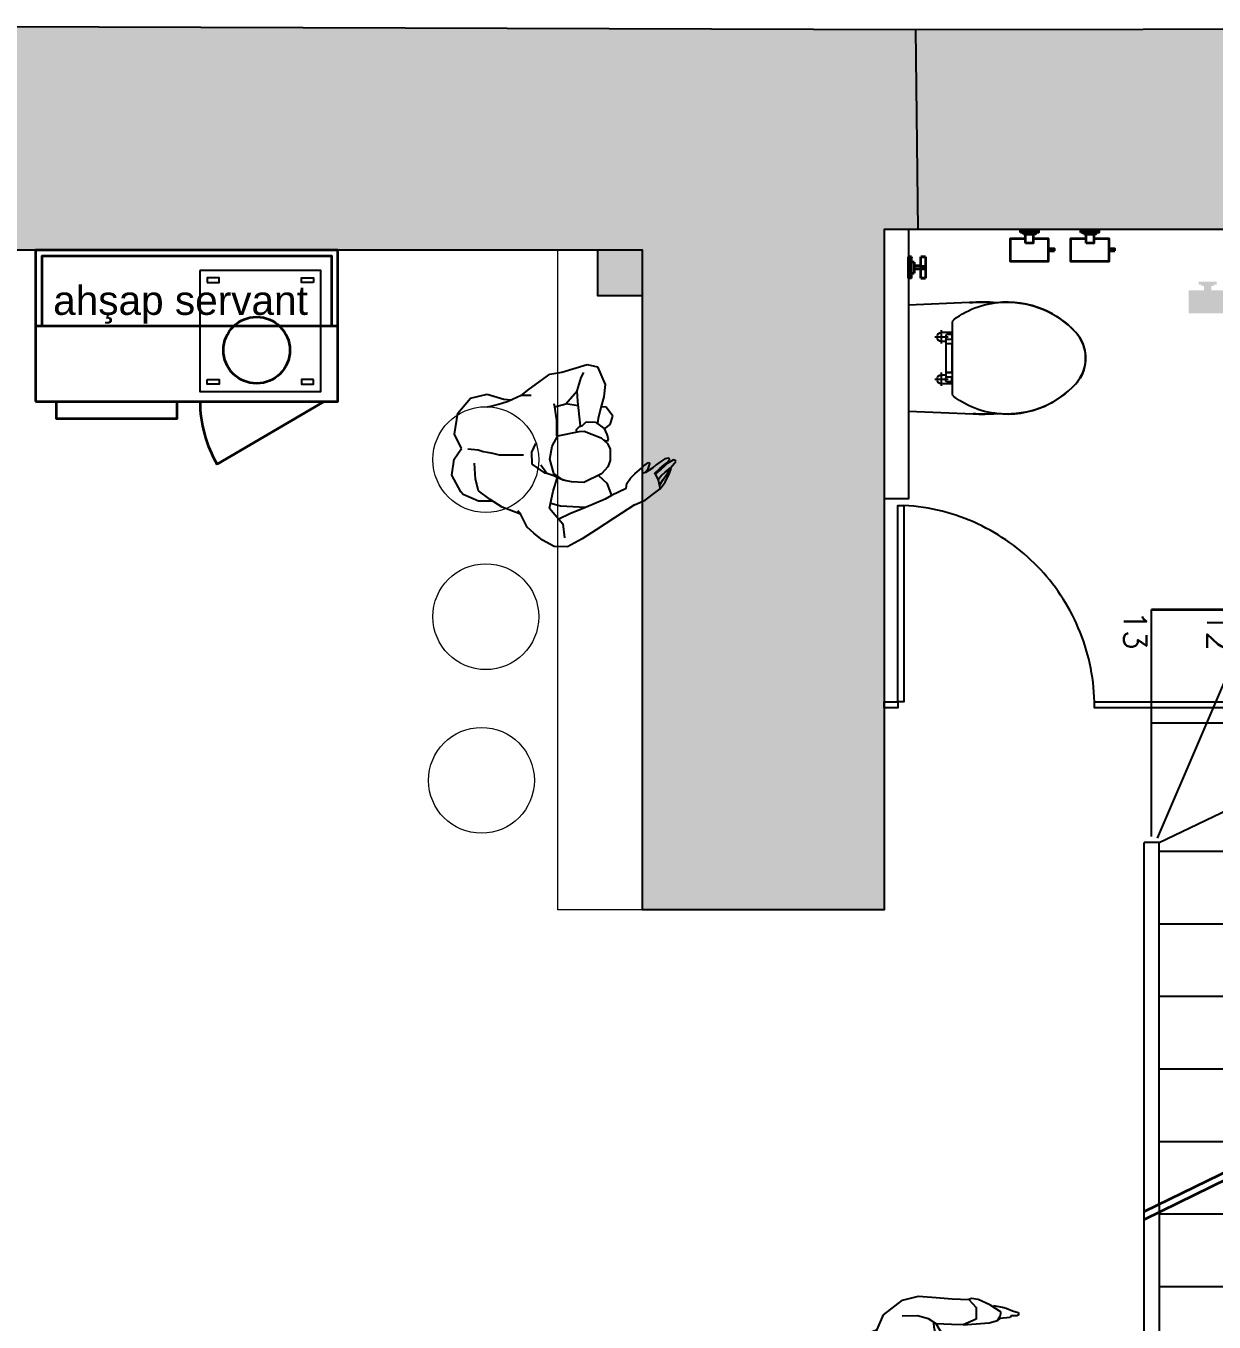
# Model space of a CAD drawing. Header units: centimetres. Extents: x -170347 to -168367, y -82915 to -78980.
# Drawn here: x -169504.4 to -169111.4, y -79790.5 to -79361.8 of the extents above; entities that cross this region are included whole.
import ezdxf

# ---------------------------------------------------------------- set-up
doc = ezdxf.new("R2010")
doc.units = ezdxf.units.CM
doc.header["$LTSCALE"] = 50
for name, pattern in [('ACAD_ISO02W100', [15, 12, -3]), ('GF$0$ACAD_ISO02W100', [15, 12, -3]), ('GF$0$HIDDEN', [0.375, 0.25, -0.125])]:
    doc.linetypes.add(name, pattern=pattern)
doc.layers.get('0').update_dxf_attribs({"color": 161, "lineweight": 35})
for name, color, linetype in [('101_arch$0$FURNITURE', 3, 'Continuous'), ('101_arch$0$FURNITURE_BATH', 3, 'Continuous'), ('255', 255, 'Continuous'), ('F01$0$STAIRS_NOTES', 3, 'Continuous'), ('F01$0$STAIRS_VIEW', 4, 'Continuous'), ('F01$0$VIEW', 153, 'Continuous'), ('GF$0$WALL_PROJECTION', 253, 'GF$0$HIDDEN'), ('GF$0$WALL_SECTION', 1, 'Continuous'), ('GF$0$WALL_VIEW', 7, 'Continuous'), ('GF$0$WOOD_CLADDING', 44, 'Continuous'), ('Kıtc-002 Çizgi', 7, 'Continuous'), ('Kıtc-006 Yazı 001', 1, 'Continuous'), ('wall', 255, 'Continuous'), ('WOOD_CLADDING', 44, 'Continuous')]:
    doc.layers.add(name, color=color, linetype=linetype)
for name, color, linetype, lineweight in [('ARK_AHŞAP', 45, 'Continuous', 15), ('gp_notlar', 6, 'Continuous', 35), ('HATCH DOSEME', 8, 'Continuous', 20), ('tefriş', 45, 'Continuous', 18)]:
    doc.layers.add(name, color=color, linetype=linetype, lineweight=lineweight)
doc.styles.add('F01$0$B01$0$ROMANS', font='romans.shx')
doc.styles.get("Standard").update_dxf_attribs({"font": 'arial.ttf'})

# ---------------------------------------------------------------- blocks, each defined once
blk = doc.blocks.new('door_wc')
for points in [[(-71, 0), (-71, 65), (-69, 65), (-69, 0), (-71, 0)], [(-71, 0), (-71, -2), (-75.5, -2), (-75.5, 0), (-71, 0)]]:
    blk.add_lwpolyline(points)
at = {"color": 253, "linetype": 'ACAD_ISO02W100'}
blk.add_arc((-72.83, -1.75), 66.86, 1.4968, 86.7128, dxfattribs=at)
blk = doc.blocks.new('GF$0$door_wc')
for points in [[(-71, 0), (-71, 65), (-69, 65), (-69, 0), (-71, 0)], [(-71, 0), (-71, -2), (-75.5, -2), (-75.5, 0), (-71, 0)]]:
    blk.add_lwpolyline(points)
at = {"color": 253, "linetype": 'GF$0$ACAD_ISO02W100'}
blk.add_arc((-72.83, -1.75), 66.86, 1.4968, 86.7128, dxfattribs=at)
blk = doc.blocks.new('ghg')
at = {"layer": '255'}
h = blk.add_hatch(color=256, dxfattribs=at)
h.paths.add_polyline_path([(-173500.38, -79450.85), (-173500.38, -79449.28), (-173495.38, -79449.28), (-173495.38, -79456.85), (-173507.88, -79456.85), (-173507.88, -79449.28), (-173502.88, -79449.28), (-173502.88, -79450.85)])
h.paths.add_polyline_path([(-173493.38, -79452.7), (-173493.38, -79453.38), (-173495.38, -79453.38), (-173495.38, -79452.7)])
h.paths.add_polyline_path([(-173500.38, -79450.85), (-173502.88, -79450.85), (-173502.88, -79447.85), (-173500.38, -79447.85)])
h.paths.add_polyline_path([(-173499.63, -79447.35), (-173499.63, -79447.85), (-173503.63, -79447.85), (-173503.63, -79447.35)])
h.paths.add_polyline_path([(-173504.63, -79447.35), (-173504.63, -79446.35), (-173498.63, -79446.35), (-173498.63, -79447.35)])
at = {"layer": 'HATCH DOSEME'}
h = blk.add_hatch(dxfattribs=at)
h.set_pattern_fill('ANSI33', color=252, scale=2, style=0)
h.set_pattern_definition([(45, (13808.468, 1662.455), (-8.9802561, 8.9802561), []), (45, (13817.448, 1662.455), (-8.9802561, 8.9802561), [6.35, -3.175])])
h.paths.add_polyline_path([(-173688.59, -79435.97), (-173703.41, -79435.97), (-173703.41, -79450.97), (-173688.59, -79450.97)], flags=17)
edge = h.paths.add_edge_path()
edge.add_line((-173598.21, -79363), (-173447.7, -79362.76))
edge.add_line((-173447.7, -79362.76), (-173447.59, -79429.17))
edge.add_line((-173447.59, -79429.17), (-173608.59, -79429.17))
edge.add_line((-173608.59, -79429.17), (-173608.59, -79654.17))
edge.add_line((-173608.59, -79654.17), (-173688.59, -79654.17))
edge.add_line((-173688.59, -79654.17), (-173688.59, -79435.97))
edge.add_line((-173688.59, -79435.97), (-174228.41, -79435.97))
edge.add_line((-174228.41, -79435.97), (-174228.41, -80119.95))
edge.add_line((-174228.41, -80119.95), (-174244.35, -80120.13))
edge.add_line((-174244.35, -80120.13), (-174244.27, -80130.1))
edge.add_line((-174244.27, -80130.1), (-174281.27, -80130.39))
edge.add_line((-174281.27, -80130.39), (-174281.35, -80120.4))
edge.add_line((-174281.35, -80120.4), (-174299.85, -80120.53))
edge.add_line((-174299.85, -80120.53), (-174299.81, -80125.05))
edge.add_line((-174299.81, -80125.05), (-174302.84, -80125.07))
edge.add_line((-174302.84, -80125.07), (-174302.85, -80123.91))
edge.add_arc((-174302.98, -80123.88), 0.137, 346.9212, 501.7139)
edge.add_arc((-174305.75, -80121.69), 3.4, 204.2671, 321.7139, ccw=False)
edge.add_line((-174308.85, -80123.08), (-174310.35, -80123.09))
edge.add_arc((-174311.83, -80124.15), 1.83, 35.6871, 123.1606)
edge.add_line((-174312.83, -80122.62), (-174312.85, -80120.62))
edge.add_line((-174312.85, -80120.62), (-174317.85, -80120.49))
edge.add_line((-174317.85, -80120.49), (-174317.51, -80107.5))
edge.add_line((-174317.51, -80107.5), (-174312.51, -80107.63))
edge.add_line((-174312.51, -80107.63), (-174312.52, -80101.69))
edge.add_line((-174312.52, -80101.69), (-174304.4, -80101.67))
edge.add_line((-174304.4, -80101.67), (-174304.54, -80046.58))
edge.add_line((-174304.54, -80046.58), (-174295.54, -80046.56))
edge.add_line((-174295.54, -80046.56), (-174295.82, -79934.45))
edge.add_line((-174295.82, -79934.45), (-174270.82, -79934.39))
edge.add_line((-174270.82, -79934.39), (-174271.18, -79789.79))
edge.add_line((-174271.18, -79789.79), (-174296.18, -79789.85))
edge.add_line((-174296.18, -79789.85), (-174297.33, -79362.97))
edge.add_line((-174297.33, -79362.97), (-174003.49, -79361.79))
edge.add_line((-174003.49, -79361.79), (-173902.25, -79361.98))
edge.add_line((-173902.25, -79361.98), (-173598.21, -79363))
for p, q in [((-173600.59, -79438.35), (-173600.59, -79438.2)), ((-173599.63, -79438.2), (-173600.59, -79438.2)), ((-173600.59, -79438.2), (-173600.59, -79438.35)), ((-173599.63, -79445.21), (-173599.63, -79438.2)), ((-173599.56, -79438.2), (-173599.63, -79438.2)), ((-173599.56, -79438.2), (-173599.56, -79438.35)), ((-173599.56, -79445.21), (-173599.56, -79438.2)), ((-173596.5, -79445.21), (-173596.5, -79438.2)), ((-173596.5, -79438.2), (-173594.95, -79438.2)), ((-173594.95, -79438.2), (-173596.5, -79438.2)), ((-173594.95, -79438.2), (-173594.95, -79445.21)), ((-173600.59, -79438.65), (-173600.59, -79438.35)), ((-173600.59, -79438.35), (-173600.59, -79438.65)), ((-173600.59, -79439.24), (-173600.59, -79438.65)), ((-173600.59, -79438.65), (-173600.59, -79439.24)), ((-173600.59, -79439.98), (-173600.59, -79439.24)), ((-173600.59, -79439.24), (-173600.59, -79439.98)), ((-173600.59, -79440.79), (-173600.59, -79439.98)), ((-173600.59, -79439.98), (-173600.59, -79440.79)), ((-173600.59, -79441.67), (-173600.59, -79440.79)), ((-173600.59, -79440.79), (-173600.59, -79441.67)), ((-173600.59, -79442.56), (-173600.59, -79441.67)), ((-173600.59, -79441.67), (-173600.59, -79442.56)), ((-173600.59, -79443.44), (-173600.59, -79442.56)), ((-173600.59, -79442.56), (-173600.59, -79443.44)), ((-173598.66, -79439.9), (-173599.56, -79439.9)), ((-173598.73, -79439.9), (-173598.73, -79443.52)), ((-173598.66, -79439.9), (-173598.66, -79443.52)), ((-173596.5, -79441.15), (-173598.66, -79441.15)), ((-173598.66, -79442.19), (-173596.5, -79442.19)), ((-173596.5, -79442.19), (-173598.66, -79442.19)), ((-173596.5, -79441.23), (-173594.95, -79441.23)), ((-173594.95, -79441.67), (-173596.5, -79441.67)), ((-173596.5, -79442.11), (-173594.95, -79442.11)), ((-173596.5, -79442.11), (-173594.95, -79442.11)), ((-173594.95, -79442.11), (-173596.5, -79442.11)), ((-173596.5, -79442.11), (-173594.95, -79442.11)), ((-173594.95, -79442.11), (-173594.95, -79442.11)), ((-173600.59, -79444.18), (-173600.59, -79443.44)), ((-173600.59, -79443.44), (-173600.59, -79444.18)), ((-173600.59, -79444.7), (-173600.59, -79444.18)), ((-173600.59, -79444.18), (-173600.59, -79444.7)), ((-173600.59, -79445.07), (-173600.59, -79444.7)), ((-173600.59, -79444.7), (-173600.59, -79445.07)), ((-173600.59, -79445.21), (-173600.59, -79445.07)), ((-173600.59, -79445.07), (-173600.59, -79445.21)), ((-173599.56, -79445.21), (-173600.59, -79445.21)), ((-173599.56, -79443.52), (-173598.66, -79443.52)), ((-173594.95, -79445.21), (-173596.5, -79445.21)), ((-173596.5, -79445.21), (-173594.95, -79445.21)), ((-173522.67, -79753.95), (-173447.58, -79717.27)), ((-173522.67, -79756.55), (-173447.58, -79719.86))]:
    blk.add_line(p, q)
for points in [[(-173563.59, -79430.17), (-173563.59, -79429.17), (-173557.59, -79429.17), (-173557.59, -79430.17)], [(-173543.59, -79430.17), (-173543.59, -79429.17), (-173537.59, -79429.17), (-173537.59, -79430.17)], [(-173562.59, -79430.67), (-173562.59, -79430.17), (-173558.59, -79430.17), (-173558.59, -79430.67)], [(-173561.84, -79433.67), (-173561.84, -79430.67), (-173559.34, -79430.67), (-173559.34, -79433.67)], [(-173542.59, -79430.67), (-173542.59, -79430.17), (-173538.59, -79430.17), (-173538.59, -79430.67)], [(-173541.84, -79433.67), (-173541.84, -79430.67), (-173539.34, -79430.67), (-173539.34, -79433.67)], [(-173552.34, -79436.2), (-173552.34, -79435.52), (-173554.34, -79435.52), (-173554.34, -79436.2)], [(-173532.34, -79436.2), (-173532.34, -79435.52), (-173534.34, -79435.52), (-173534.34, -79436.2)]]:
    blk.add_lwpolyline(points, close=True)
for points in [[(-173559.34, -79432.1), (-173554.34, -79432.1), (-173554.34, -79439.67), (-173566.84, -79439.67), (-173566.84, -79432.1), (-173561.84, -79432.1)], [(-173539.34, -79432.1), (-173534.34, -79432.1), (-173534.34, -79439.67), (-173546.84, -79439.67), (-173546.84, -79432.1), (-173541.84, -79432.1)]]:
    blk.add_lwpolyline(points)
at = {"layer": '101_arch$0$FURNITURE', "color": 253}
for p, q in [((-173589.69, -79466.87), (-173589.69, -79462.46)), ((-173591.9, -79464.67), (-173587.49, -79464.67)), ((-173589.69, -79480.87), (-173589.69, -79476.46)), ((-173591.9, -79478.67), (-173587.49, -79478.67))]:
    blk.add_line(p, q, dxfattribs=at)
at = {"layer": '101_arch$0$FURNITURE'}
for p, q in [((-173586.26, -79463.21), (-173589.69, -79463.21)), ((-173586.46, -79463.87), (-173587.99, -79463.87)), ((-173586.26, -79463.21), (-173586.26, -79465.17)), ((-173588.19, -79466.12), (-173589.69, -79466.12)), ((-173588.19, -79464.07), (-173588.19, -79465.17)), ((-173588.19, -79465.57), (-173588.19, -79466.12)), ((-173588.19, -79466.12), (-173588.19, -79466.67)), ((-173588.19, -79466.99), (-173588.19, -79476.34)), ((-173586.36, -79466.89), (-173588.1, -79466.89)), ((-173587.99, -79465.37), (-173586.46, -79465.37)), ((-173587.99, -79466.87), (-173585.99, -79466.87)), ((-173586.46, -79465.37), (-173585.99, -79465.37)), ((-173586.26, -79466.99), (-173586.26, -79476.34)), ((-173586.26, -79469.16), (-173585.99, -79469.16)), ((-173588.19, -79476.67), (-173588.19, -79477.21)), ((-173588.09, -79476.44), (-173586.36, -79476.44)), ((-173585.99, -79476.47), (-173587.99, -79476.47)), ((-173586.26, -79474.17), (-173585.99, -79474.17)), ((-173589.69, -79477.21), (-173588.19, -79477.21)), ((-173589.69, -79480.12), (-173586.26, -79480.12)), ((-173588.19, -79477.21), (-173588.19, -79477.77)), ((-173588.19, -79479.27), (-173588.19, -79478.17)), ((-173586.43, -79477.97), (-173587.99, -79477.97)), ((-173586.46, -79479.47), (-173587.99, -79479.47)), ((-173585.99, -79477.97), (-173586.46, -79477.97)), ((-173586.26, -79480.12), (-173586.26, -79478.17))]:
    blk.add_line(p, q, dxfattribs=at)
for points in [[(-173580.38, -79453.29), (-173600.59, -79454.17), (-173600.59, -79489.17), (-173579.24, -79490.1)], [(-173585.99, -79477.97), (-173585.99, -79476.47), (-173585.99, -79466.87), (-173585.99, -79465.37), (-173585.99, -79459.76)], [(-173585.99, -79483.65), (-173585.99, -79477.97)]]:
    blk.add_lwpolyline(points, dxfattribs=at)
at = {"layer": '101_arch$0$FURNITURE', "extrusion": (0, 0, -1)}
for points in [[(173585.6, -79458.96, 0.161364), (173568.63, -79453.17)], [(173580.38, -79453.29, 0.032727), (173571.42, -79453.33, -0.016359), (173571.42, -79453.33)], [(173568.63, -79453.17, 0.215163), (173545.36, -79463.05, 0.054909), (173543.71, -79465.29)], [(173585.99, -79459.76, 0.234616), (173585.6, -79458.96)], [(173543.71, -79465.29, 0.132216), (173541.99, -79471.67, 0.137011), (173543.83, -79478.25, 0.050073), (173545.36, -79480.27, 0.211574), (173568.17, -79490.16)], [(173585.6, -79484.37, 0.234616), (173585.99, -79483.57)], [(173568.63, -79490.16, 0.161365), (173585.6, -79484.37)], [(173568.17, -79490.16, 0.004393), (173568.63, -79490.16)]]:
    blk.add_lwpolyline(points, format="xyb", dxfattribs=at)
blk.add_lwpolyline([(173579.24, -79490.1, -0.02795), (173571.42, -79490, 0.02795)], format="xyb", close=True, dxfattribs=at)
for centre, radius, start, end in [((173589.69, -79464.67), 1.46, 270.0001, 90), ((173587.99, -79464.07), 0.2, 0, 90), ((173586.46, -79464.07), 0.2, 90, 180), ((173587.99, -79465.17), 0.2, 270, 360), ((173587.99, -79465.57), 0.2, 0.0001, 90), ((173587.99, -79466.67), 0.2, 270, 0.0001), ((173588.09, -79466.99), 0.1, 0, 90), ((173586.46, -79465.17), 0.2, 180, 270), ((173586.36, -79466.99), 0.1, 90, 180), ((173588.09, -79476.34), 0.1, 270, 0), ((173587.99, -79476.67), 0.2, 0, 90), ((173586.36, -79476.34), 0.1, 180, 270), ((173589.69, -79478.67), 1.46, 270.0001, 90), ((173587.99, -79477.77), 0.2, 270, 360), ((173587.99, -79478.17), 0.2, 0, 90), ((173587.99, -79479.27), 0.2, 270, 360), ((173586.46, -79478.17), 0.2, 90, 180), ((173586.46, -79479.27), 0.2, 180.0001, 270)]:
    blk.add_arc(centre, radius, start, end, dxfattribs=at)
at = {"layer": '101_arch$0$FURNITURE_BATH'}
blk.add_lwpolyline([(-173571.42, -79453.33, 0.032727), (-173580.38, -79453.29), (-173600.59, -79454.17), (-173600.59, -79489.17), (-173579.24, -79490.1, 0.02795), (-173571.42, -79490, 0.129214), (-173555.72, -79487.63, 0.104629), (-173545.36, -79480.27, 0.390737), (-173545.36, -79463.05, 0.106364), (-173555.93, -79455.61, 0.127692), (-173571.42, -79453.33, -0.35494)], format="xyb", close=True, dxfattribs=at)
at = {"layer": 'F01$0$STAIRS_VIEW'}
for p, q in [((-173447.67, -79754.86), (-173517.67, -79754.86)), ((-173447.67, -79778.86), (-173517.67, -79778.86))]:
    blk.add_line(p, q, dxfattribs=at)
at = {"layer": 'F01$0$VIEW'}
for points in [[(-173522.67, -79802.86), (-173522.67, -79753.95)], [(-173517.67, -79751.51), (-173517.67, -79802.86)]]:
    blk.add_lwpolyline(points, dxfattribs=at)
at = {"layer": 'GF$0$WALL_PROJECTION', "ltscale": 40}
for p, q in [((-173520.17, -79629.86), (-173520.17, -79554.86)), ((-173518.25, -79630.45), (-173485.87, -79554.86)), ((-173520.17, -79592.36), (-173482.67, -79592.36)), ((-173517.67, -79631.86), (-173447.59, -79598.25)), ((-173517.67, -79631.86), (-173522.67, -79631.86)), ((-173522.67, -79753.95), (-173522.67, -79631.86)), ((-173517.67, -79751.51), (-173517.67, -79631.86)), ((-173447.67, -79634.86), (-173517.67, -79634.86)), ((-173447.67, -79634.86), (-173517.67, -79634.86)), ((-173447.67, -79658.86), (-173517.67, -79658.86)), ((-173447.67, -79682.86), (-173517.67, -79682.86)), ((-173447.67, -79706.86), (-173517.67, -79706.86)), ((-173447.67, -79730.86), (-173517.67, -79730.86))]:
    blk.add_line(p, q, dxfattribs=at)
at = {"layer": 'GF$0$WALL_SECTION'}
blk.add_line((-173598.21, -79363), (-173597.44, -79429.17), dxfattribs=at)
for points in [[(-173598.21, -79363), (-173447.7, -79362.76)], [(-173447.59, -79429.17), (-173608.59, -79429.17), (-173608.59, -79654.17), (-173688.59, -79654.17), (-173688.59, -79435.97), (-174228.41, -79435.97), (-174228.41, -80119.95)], [(-174270.82, -79934.39), (-174271.18, -79789.79), (-174296.18, -79789.85), (-174297.33, -79362.97), (-174297.33, -79362.97), (-174003.49, -79361.79), (-173902.25, -79361.98), (-173598.21, -79363)]]:
    blk.add_lwpolyline(points, dxfattribs=at)
blk.add_lwpolyline([(-173688.59, -79435.97), (-173703.41, -79435.97), (-173703.41, -79450.97), (-173688.59, -79450.97)], close=True, dxfattribs=at)
at = {"layer": 'GF$0$WALL_VIEW'}
blk.add_lwpolyline([(-173600.59, -79429.17), (-173600.59, -79518.17), (-173608.59, -79518.17)], dxfattribs=at)
at = {"layer": 'GF$0$WOOD_CLADDING'}
blk.add_lwpolyline([(-173539.09, -79585.39), (-173447.59, -79585.39), (-173447.59, -79587.39), (-173539.09, -79587.39)], close=True, dxfattribs=at)
at = {"layer": 'gp_notlar', "color": 1, "ltscale": 100}
blk.add_line((-173520.17, -79554.86), (-173447.59, -79554.86), dxfattribs=at)
at = {"layer": 'WOOD_CLADDING'}
blk.add_line((-173539.09, -79585.39), (-173447.59, -79585.39), dxfattribs=at)
blk.add_lwpolyline([(-173539.09, -79585.39), (-173447.59, -79585.39), (-173447.59, -79587.39), (-173539.09, -79587.39)], close=True, dxfattribs=at)
at = {"layer": 'GF$0$WOOD_CLADDING'}
blk.add_blockref('GF$0$door_wc', (-173533.09, -79585.39), dxfattribs=at)
at = {"layer": 'WOOD_CLADDING'}
blk.add_blockref('door_wc', (-173533.09, -79585.39), dxfattribs=at)
at = {"layer": 'F01$0$STAIRS_NOTES', "ltscale": 40, "style": 'F01$0$B01$0$ROMANS'}
for s, p in [('13', (-173529.36, -79555.24)), ('12', (-173501.81, -79555.64))]:
    blk.add_text(s, height=7.5, rotation=269.7641, dxfattribs=at).set_placement(p)
blk = doc.blocks.new('dada')
for p, q in [((219973.43, -31806.86), (219967.82, -31810.1)), ((219980.49, -31806.97), (219973.43, -31806.86)), ((219984.71, -31810.01), (219980.49, -31806.97)), ((219988.56, -31808.22), (219984.71, -31810.01)), ((219993.91, -31808.37), (219988.56, -31808.22)), ((219998.88, -31812.26), (219993.91, -31808.37)), ((219967.82, -31810.1), (219965.63, -31815.29)), ((219984.28, -31815.56), (219984.55, -31812.14)), ((219999.67, -31813.16), (219998.88, -31812.26)), ((219965.63, -31815.29), (219966.32, -31821.02)), ((219967.93, -31820.3), (219969.4, -31817.13)), ((219969.4, -31817.13), (219969.8, -31816.05)), ((219984.57, -31817.26), (219984.28, -31815.56)), ((219984.6, -31818.7), (219984.57, -31817.26)), ((219993.96, -31816.3), (219988.77, -31815.1)), ((219997.59, -31817.95), (219993.96, -31816.3)), ((220000.91, -31818.54), (219999.67, -31813.16)), ((219966.32, -31821.02), (219966.1, -31823.52)), ((219966.74, -31822.57), (219967.93, -31820.3)), ((219984.6, -31820.52), (219984.6, -31818.7)), ((219984.72, -31822.78), (219984.6, -31820.52)), ((219999.73, -31822.23), (219997.59, -31817.95)), ((220000.18, -31823.15), (220000.91, -31818.54)), ((219964.1, -31826.49), (219966.74, -31822.57)), ((219983.43, -31830.57), (219984.36, -31825.28)), ((219984.36, -31825.28), (219984.72, -31822.78)), ((220001.59, -31826.62), (219999.73, -31822.23)), ((219961.55, -31828.75), (219955.53, -31834.58)), ((219964.1, -31826.49), (219961.55, -31828.75)), ((219963.56, -31829.8), (219964.1, -31826.49)), ((220002.81, -31832.98), (220001.59, -31826.62)), ((219981.99, -31833.12), (219978.94, -31834.02)), ((219985.92, -31833.89), (219981.99, -31833.12)), ((219988.02, -31838.63), (219985.92, -31833.89)), ((220002.93, -31833.11), (220001.86, -31831.93)), ((220006.66, -31835.82), (220002.93, -31833.11)), ((219954.16, -31838.39), (219950.29, -31846.24)), ((219955.53, -31834.58), (219954.16, -31838.39)), ((219965.95, -31838.14), (219964.26, -31841.56)), ((219965.95, -31838.14), (219964.98, -31837.71)), ((219970.28, -31839.47), (219965.95, -31838.14)), ((219988.07, -31839.19), (219985.66, -31836.85)), ((219988.07, -31839.19), (219988.02, -31838.63)), ((220008.27, -31838.35), (220006.66, -31835.82)), ((220010.11, -31841.56), (220008.27, -31838.35)), ((219964.26, -31841.56), (219959.4, -31844.48)), ((219964.25, -31845.64), (219964.26, -31841.56)), ((219975.28, -31840.42), (219970.28, -31839.47)), ((219975.15, -31840.74), (219972.56, -31847.46)), ((219978.82, -31839.44), (219975.15, -31840.74)), ((219983.21, -31839.4), (219978.82, -31839.44)), ((219987.64, -31841.51), (219983.21, -31839.4)), ((219989.39, -31844.89), (219987.64, -31841.51)), ((219988.47, -31841.63), (219988.07, -31839.19)), ((219989.1, -31844.08), (219988.47, -31841.63)), ((219993.46, -31842.32), (219988.64, -31842.96)), ((219999.27, -31842.1), (219993.46, -31842.32)), ((219997.93, -31845.57), (219997.61, -31842.23)), ((219999.27, -31842.1), (220002.34, -31845.71)), ((220011.49, -31845.77), (220010.11, -31841.56)), ((219950.29, -31846.24), (219950.45, -31849.81)), ((219954.91, -31845.07), (219953.11, -31845.59)), ((219959.4, -31844.48), (219954.91, -31845.07)), ((219962.84, -31845.25), (219959.4, -31844.48)), ((219970.62, -31847.5), (219962.84, -31845.25)), ((219970.97, -31847.21), (219970.59, -31848.03)), ((219972.17, -31846.32), (219970.97, -31847.21)), ((219972.17, -31846.32), (219972.92, -31846.53)), ((219989.4, -31845.86), (219989.1, -31844.08)), ((219989.4, -31847.79), (219989.39, -31844.89)), ((219997.01, -31853.72), (219997.93, -31845.57)), ((219999.97, -31848.98), (220002.34, -31845.71)), ((220002.34, -31845.71), (220003.54, -31847.27)), ((220003.54, -31847.27), (220008.04, -31848.65)), ((220010.84, -31850.1), (220011.49, -31845.77)), ((219950.45, -31849.81), (219955.8, -31853.26)), ((219969.08, -31849.16), (219968.58, -31852.23)), ((219970.59, -31848.03), (219969.08, -31849.16)), ((219972.56, -31847.46), (219972.17, -31849.01)), ((219972.17, -31849.01), (219973.41, -31854.95)), ((219988.91, -31851.81), (219989.4, -31847.79)), ((219997.01, -31853.72), (219999.97, -31848.98)), ((220007.38, -31854.47), (220010.84, -31850.1)), ((220010.84, -31850.1), (220010.84, -31850.1)), ((219955.8, -31853.26), (219959.9, -31853.53)), ((219959.9, -31853.53), (219963.48, -31853.17)), ((219963.15, -31854.85), (219963.36, -31853.18)), ((219965.64, -31857.49), (219963.15, -31854.85)), ((219963.48, -31853.17), (219967.29, -31852.84)), ((219967.29, -31852.84), (219968.82, -31852.87)), ((219970.32, -31855.52), (219968.51, -31857.12)), ((219968.58, -31852.23), (219970.19, -31855.43)), ((219968.58, -31852.23), (219968.58, -31852.23)), ((219970.19, -31855.43), (219971.96, -31856.56)), ((219973.41, -31854.95), (219974.93, -31857.36)), ((219974.3, -31857.1), (219974, -31855.88)), ((219985.09, -31857.09), (219988.91, -31851.81)), ((219993.17, -31859.66), (219997.01, -31853.72)), ((220003.67, -31858.47), (220007.38, -31854.47)), ((219968.51, -31857.12), (219965.64, -31857.49)), ((219971.96, -31856.56), (219973.39, -31857.25)), ((219973.39, -31857.25), (219974.3, -31857.1)), ((219974.93, -31857.36), (219976.56, -31858.48)), ((219976.56, -31858.48), (219980.28, -31859.2)), ((219980.28, -31859.2), (219982.44, -31858.76)), ((219982.44, -31858.76), (219985.09, -31857.09)), ((219985.8, -31856.21), (219987.9, -31859.37)), ((219987.9, -31859.37), (219991.64, -31861.58)), ((219991.64, -31861.58), (219993.17, -31859.66)), ((219998.72, -31863.72), (220003.67, -31858.47)), ((219988.57, -31865.91), (219991.64, -31861.58)), ((219993.34, -31869.51), (219998.72, -31863.72)), ((219983.16, -31868.07), (219981.05, -31869.82)), ((219984.86, -31866.77), (219983.16, -31868.07)), ((219986.8, -31865.87), (219984.86, -31866.77)), ((219988.57, -31865.91), (219986.8, -31865.87)), ((219980.08, -31870.45), (219978.82, -31871.79)), ((219978.82, -31871.79), (219978.86, -31872.05)), ((219978.86, -31872.05), (219979.15, -31872.17)), ((219979.15, -31872.17), (219981.22, -31871.84)), ((219981.05, -31869.82), (219980.08, -31870.45)), ((219980.27, -31873.42), (219981.5, -31872.16)), ((219981.22, -31871.84), (219982.18, -31871.28)), ((219981.5, -31872.16), (219982.18, -31871.28)), ((219982.18, -31871.28), (219982.73, -31870.18)), ((219991.22, -31872.75), (219987.88, -31875.86)), ((219993.34, -31869.51), (219991.22, -31872.75)), ((219976.27, -31878.1), (219976.66, -31876.87)), ((219976.66, -31876.87), (219977.52, -31876.06)), ((219977.52, -31876.06), (219978.45, -31875.03)), ((219978.67, -31877.01), (219977.86, -31877.77)), ((219978.12, -31877.92), (219979.05, -31877.16)), ((219978.45, -31875.03), (219979.15, -31874.38)), ((219980.13, -31875.83), (219978.67, -31877.01)), ((219979.05, -31877.16), (219980.26, -31876.22)), ((219979.15, -31874.38), (219980.27, -31873.42)), ((219982.07, -31874.36), (219980.13, -31875.83)), ((219980.26, -31876.22), (219981.28, -31875.32)), ((219982.21, -31876.84), (219981.04, -31877.69)), ((219981.28, -31875.32), (219982.23, -31874.56)), ((219982.23, -31874.56), (219982.07, -31874.36)), ((219982.21, -31876.84), (219983.86, -31875.88)), ((219982.23, -31874.56), (219983.86, -31875.88)), ((219985.17, -31876.82), (219983.47, -31877.43)), ((219983.86, -31875.88), (219986.68, -31877.05)), ((219986.68, -31877.05), (219984.29, -31878.28)), ((219985.98, -31876.82), (219985.17, -31876.82)), ((219987.88, -31875.86), (219986.68, -31877.05)), ((219976.41, -31878.38), (219976.27, -31878.1)), ((219976.79, -31878.46), (219976.41, -31878.38)), ((219976.48, -31879.78), (219978.12, -31877.92)), ((219976.62, -31880.37), (219976.48, -31879.78)), ((219976.88, -31880.62), (219976.62, -31880.37)), ((219977.86, -31877.77), (219976.79, -31878.46)), ((219979.16, -31879.29), (219976.88, -31880.62)), ((219981.04, -31877.69), (219979.16, -31879.29)), ((219981.25, -31878.56), (219979.16, -31879.29)), ((219979.44, -31879.52), (219979.16, -31879.29)), ((219981.03, -31879.23), (219979.44, -31879.52)), ((219984.29, -31878.28), (219981.03, -31879.23)), ((219983.47, -31877.43), (219981.25, -31878.56))]:
    blk.add_line(p, q)
blk = doc.blocks.new('vvfgh')
for p, q in [((220119.26, -32442.69), (220114.22, -32443.36)), ((220115.52, -32445.51), (220119.1, -32442.73)), ((220119.1, -32442.73), (220120.36, -32441.26)), ((220120.36, -32441.26), (220122.61, -32439.55)), ((220122.61, -32439.55), (220128.34, -32439.75)), ((220128.34, -32439.75), (220136.29, -32440.8)), ((220136.29, -32440.8), (220150.41, -32447.96)), ((220103.11, -32447.3), (220100.86, -32448.19)), ((220102.81, -32453.45), (220105.57, -32446.95)), ((220108.88, -32444.83), (220103.11, -32447.3)), ((220105.57, -32446.95), (220114.22, -32443.36)), ((220107.86, -32447.38), (220105.73, -32449.53)), ((220110.06, -32445.18), (220107.86, -32447.38)), ((220114.22, -32443.36), (220108.88, -32444.83)), ((220114.22, -32443.36), (220110.06, -32445.18)), ((220114.22, -32443.36), (220110.23, -32448.42)), ((220137.03, -32446.57), (220134.91, -32448.46)), ((220137.59, -32444.09), (220137.03, -32446.57)), ((220066.71, -32453.37), (220067.53, -32451.69)), ((220067.53, -32451.69), (220069.36, -32450.87)), ((220069.36, -32450.87), (220073.82, -32449.9)), ((220074.87, -32451.55), (220071.67, -32452.83)), ((220073.82, -32449.9), (220077.82, -32449.03)), ((220080.99, -32449.22), (220074.87, -32451.55)), ((220077.82, -32449.03), (220080.54, -32449.05)), ((220092.05, -32448.58), (220080.99, -32449.22)), ((220090.22, -32453), (220092.05, -32448.58)), ((220092.05, -32448.58), (220095.37, -32447.81)), ((220095.37, -32447.81), (220100.47, -32448.5)), ((220100.86, -32448.19), (220100.06, -32448.87)), ((220105.73, -32449.53), (220104.31, -32454.97)), ((220110.23, -32448.42), (220107.36, -32455.65)), ((220128.38, -32447.7), (220129.32, -32454.47)), ((220134.91, -32448.46), (220128.45, -32449)), ((220150.51, -32451.91), (220134.91, -32448.46)), ((220150.41, -32447.96), (220152.52, -32448.6)), ((220152.52, -32448.6), (220157.06, -32450.66)), ((220157.06, -32450.66), (220157.88, -32452.08)), ((220066.69, -32454.79), (220066.71, -32453.37)), ((220070.52, -32456.52), (220066.69, -32454.79)), ((220071.67, -32452.83), (220070.1, -32453.21)), ((220070.1, -32453.21), (220072.2, -32456.06)), ((220072.2, -32456.06), (220079.51, -32456.94)), ((220092.16, -32456.3), (220090.22, -32453)), ((220102.48, -32458.78), (220102.81, -32453.45)), ((220104.31, -32454.97), (220104.78, -32456.87)), ((220107.36, -32455.65), (220107.68, -32459.36)), ((220129.32, -32454.47), (220129.18, -32458.15)), ((220151.7, -32452.66), (220150.51, -32451.91)), ((220153.54, -32453.7), (220151.7, -32452.66)), ((220155.49, -32454.55), (220153.54, -32453.7)), ((220157.11, -32454.98), (220155.49, -32454.55)), ((220155.5, -32452.24), (220158.13, -32454.2)), ((220158.66, -32455.53), (220157.11, -32454.98)), ((220159.6, -32454.52), (220157.57, -32453.92)), ((220157.88, -32452.08), (220160.62, -32453.72)), ((220158.13, -32454.2), (220159.56, -32454.94)), ((220159.56, -32454.94), (220158.66, -32455.53)), ((220161.32, -32455.89), (220159.6, -32454.52)), ((220160.62, -32453.72), (220161.66, -32455.51)), ((220161.66, -32455.51), (220161.32, -32455.89)), ((220073.06, -32456.8), (220070.52, -32456.52)), ((220076.92, -32457.56), (220073.06, -32456.8)), ((220080.87, -32459.3), (220076.92, -32457.56)), ((220079.51, -32456.94), (220087.93, -32458.22)), ((220083.81, -32458.94), (220080.87, -32459.3)), ((220086.2, -32459.25), (220083.81, -32458.94)), ((220088.14, -32459.46), (220086.2, -32459.25)), ((220087.93, -32458.22), (220092.11, -32457.37)), ((220088.2, -32458.26), (220088.14, -32459.46)), ((220092.11, -32457.37), (220095.65, -32457.07)), ((220095.65, -32457.07), (220092.16, -32456.3)), ((220098.89, -32457.69), (220095.65, -32457.07)), ((220100.71, -32458.33), (220098.89, -32457.69)), ((220100.71, -32458.33), (220102.48, -32458.78)), ((220102.48, -32458.78), (220103.77, -32460.82)), ((220104.78, -32456.87), (220103.77, -32460.82)), ((220107.68, -32459.36), (220104.96, -32459.34)), ((220107.68, -32459.36), (220105.29, -32464.28)), ((220115.73, -32459.38), (220114.32, -32463.12)), ((220119.87, -32458.48), (220115.73, -32459.38)), ((220118.49, -32461.97), (220121.23, -32458.47)), ((220124.67, -32457.52), (220119.87, -32458.48)), ((220121.23, -32458.47), (220124.67, -32457.52)), ((220124.67, -32457.52), (220129.18, -32458.15)), ((220129.18, -32458.15), (220131.02, -32458.69)), ((220129.18, -32458.15), (220131.02, -32458.69)), ((220131.02, -32458.69), (220135.96, -32463.29)), ((220101.27, -32463.3), (220100.49, -32469.43)), ((220103.77, -32460.82), (220101.27, -32463.3)), ((220105.29, -32464.28), (220103.32, -32468.67)), ((220114.32, -32463.12), (220114.86, -32466.27)), ((220117.72, -32467.28), (220118.49, -32461.97)), ((220135.96, -32463.29), (220137.31, -32466.16)), ((220103.32, -32468.67), (220103.32, -32473.9)), ((220120.07, -32472.08), (220117.72, -32467.28)), ((220140.44, -32465.16), (220137.31, -32466.16)), ((220137.31, -32466.16), (220137.42, -32467.17)), ((220137.35, -32470.02), (220137.55, -32468.37)), ((220137.55, -32468.37), (220137.42, -32467.17)), ((220146.91, -32464.86), (220140.44, -32465.16)), ((220144.59, -32471.68), (220147, -32466.71)), ((220147, -32466.71), (220146.91, -32464.86)), ((220075.09, -32472.77), (220075.75, -32472.56)), ((220075.16, -32473.53), (220075.09, -32472.77)), ((220075.75, -32472.56), (220077.7, -32472.86)), ((220077.7, -32472.86), (220078.02, -32472.36)), ((220078.02, -32472.36), (220081.44, -32472.68)), ((220082.36, -32472.22), (220081.27, -32473.4)), ((220081.44, -32472.68), (220082.36, -32472.22)), ((220085.17, -32471.99), (220082.36, -32472.22)), ((220093.78, -32472.91), (220085.17, -32471.99)), ((220089.14, -32473.93), (220093.78, -32472.91)), ((220093.78, -32472.91), (220097.56, -32473.7)), ((220100.49, -32469.43), (220102.46, -32474.85)), ((220123.98, -32474.08), (220120.07, -32472.08)), ((220134.82, -32473.35), (220136.3, -32471.94)), ((220136.3, -32471.94), (220137.35, -32470.02)), ((220142.32, -32473.35), (220144.59, -32471.68)), ((220076.83, -32474.4), (220075.16, -32473.53)), ((220078.81, -32475.66), (220076.83, -32474.4)), ((220079.94, -32476.22), (220078.81, -32475.66)), ((220082.85, -32477.35), (220079.94, -32476.22)), ((220081.27, -32473.4), (220080.63, -32474.65)), ((220080.63, -32474.65), (220083.92, -32477.81)), ((220088.48, -32477.69), (220089.14, -32473.93)), ((220097.56, -32473.7), (220102.46, -32474.85)), ((220102.46, -32474.85), (220104.71, -32476.95)), ((220103.32, -32473.9), (220103.22, -32475.17)), ((220104.71, -32476.95), (220108.11, -32478.62)), ((220122.01, -32476.65), (220119.02, -32481)), ((220124.45, -32474.23), (220122.01, -32476.65)), ((220124.61, -32476.1), (220122.01, -32476.65)), ((220126.49, -32474.86), (220123.98, -32474.08)), ((220127.33, -32474.8), (220124.61, -32476.1)), ((220132.16, -32474.48), (220126.49, -32474.86)), ((220133.92, -32473.72), (220132.16, -32474.48)), ((220133.92, -32473.72), (220142.32, -32473.35)), ((220133.94, -32473.73), (220134.82, -32473.35)), ((220083.92, -32477.81), (220087.3, -32480.19)), ((220087.3, -32480.19), (220089.4, -32480.89)), ((220090.42, -32480.79), (220088.48, -32477.69)), ((220089.4, -32480.89), (220090.42, -32480.79)), ((220095.71, -32481.96), (220090.42, -32480.79)), ((220108.11, -32478.62), (220113.06, -32479.38)), ((220119.02, -32481), (220111.99, -32484.59)), ((220100.86, -32483.47), (220095.71, -32481.96)), ((220106.49, -32484.97), (220100.86, -32483.47)), ((220111.99, -32484.59), (220106.49, -32484.97))]:
    blk.add_line(p, q)
blk = doc.blocks.new('A$C7C0A4157')
at = {"layer": 'Kıtc-002 Çizgi'}
for points in [[(50, 50), (0, 50), (0, 0), (50, 0)], [(5, 47), (5, 42), (3, 42), (3, 47)], [(45, 47), (45, 42), (47, 42), (47, 47)], [(5, 3), (5, 8), (3, 8), (3, 3)], [(45, 3), (45, 8), (47, 8), (47, 3)]]:
    blk.add_lwpolyline(points, close=True, dxfattribs=at)

msp = doc.modelspace()

# ---------------------------------------------------------------- linework, layer by layer
at = {"color": 1, "ltscale": 100}
for p, q in [((-169501.18, -79460.97), (-169401.18, -79460.97)), ((-169405.78, -79485.97), (-169441.13, -79506.8))]:
    msp.add_line(p, q, dxfattribs=at)
msp.add_lwpolyline([(-169501.18, -79485.97), (-169401.18, -79485.97), (-169401.18, -79435.97), (-169501.18, -79435.97)], close=True, dxfattribs=at)
for points in [[(-169403.18, -79460.97), (-169403.18, -79437.97), (-169499.18, -79437.97), (-169499.18, -79460.97)], [(-169494.41, -79485.97), (-169494.41, -79491.66), (-169454.41, -79491.66), (-169454.41, -79485.97)]]:
    msp.add_lwpolyline(points, dxfattribs=at)
msp.add_circle((-169428.08, -79469.05), 11, dxfattribs=at)
msp.add_arc((-169405.78, -79485.97), 41.03, 180, 210.5172, dxfattribs=at)
at = {"layer": 'ARK_AHŞAP'}
msp.add_lwpolyline([(-169300.51, -79435.97), (-169300.51, -79654.17), (-169328.51, -79654.17), (-169328.51, -79435.97)], close=True, dxfattribs=at)
at = {"layer": 'tefriş'}
for centre in [(-169352.29, -79505.24), (-169352.29, -79557.21), (-169353.73, -79611.34)]:
    msp.add_circle(centre, 17.5, dxfattribs=at)

# ---------------------------------------------------------------- block references
at = {"layer": 'gp_notlar', "color": 1}
msp.add_blockref('ghg', (4388.08, 0), dxfattribs=at)
at = {"layer": 'gp_notlar', "ltscale": 50, "xscale": 0.8, "yscale": 0.8, "zscale": 0.8, "rotation": 90}
msp.add_blockref('A$C7C0A4157', (-169406.87, -79482.69), dxfattribs=at)
at = {"layer": 'wall', "xscale": -1, "rotation": 80.22917855352615}
msp.add_blockref('dada', (-163375.84, 142690.56), dxfattribs=at)
at = {"layer": 'wall', "rotation": 190.6596676307573}
msp.add_blockref('vvfgh', (53107.91, -70992.13), dxfattribs=at)

# ---------------------------------------------------------------- texts
at = {"layer": 'Kıtc-006 Yazı 001'}
msp.add_text('ahşap servant', height=9.6, dxfattribs=at).set_placement((-169495.38, -79457.37))

doc.saveas('drawing.dxf')
